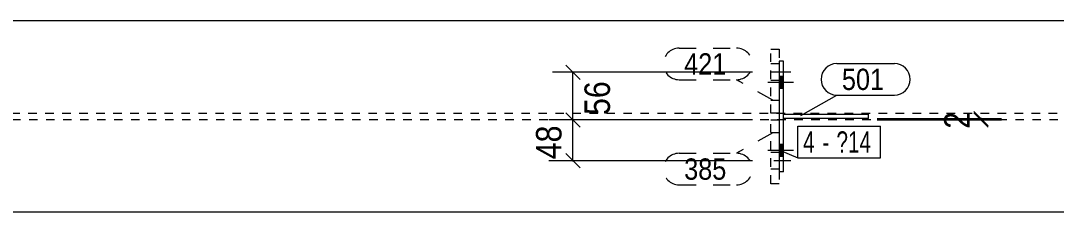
# Model space of a CAD drawing. Header units: millimetres. Extents: x 2 to 1174, y 1 to 825.
# Drawn here: x 686.1 to 807.9, y 528.3 to 550.8 of the extents above; entities that cross this region are included whole.
import ezdxf

# ---------------------------------------------------------------- set-up
doc = ezdxf.new("R2010")
doc.units = ezdxf.units.MM
for name, pattern in [('XKITLINE00', [0]), ('XKITLINE01', [4, 1, -1, 1, -1]), ('XKITLINE02', [4, 2, -2])]:
    doc.linetypes.add(name, pattern=pattern)
for name, color, linetype, lineweight in [('Bolt', 3, 'Continuous', 0), ('BoltMark', 7, 'Continuous', 0), ('Dimensions', 7, 'Continuous', 0), ('Part', 2, 'Continuous', 0), ('PartMark', 7, 'Continuous', 0)]:
    doc.layers.add(name, color=color, linetype=linetype, lineweight=lineweight)
doc.styles.add('ARIAL', font='ARIAL.TTF')
doc.styles.add('ARIAL_NARROW', font='ARIALN.TTF')

# ---------------------------------------------------------------- blocks, each defined once
blk = doc.blocks.new('*A111')
at = {"layer": 'Part', "color": 7, "linetype": 'XKITLINE01', "lineweight": 0}
for p, q in [((774.31, 539.92), (774.31, 547.42)), ((774.31, 547.42), (775.31, 547.42)), ((775.31, 547.42), (775.31, 539.92)), ((774.31, 541.42), (775.31, 541.42)), ((775.31, 539.92), (774.31, 539.92))]:
    blk.add_line(p, q, dxfattribs=at)
blk = doc.blocks.new('*A126')
at = {"layer": 'Part', "color": 7, "linetype": 'XKITLINE01', "lineweight": 0}
for p, q in [((910.77, 550.77), (522.99, 550.77)), ((910.77, 528.27), (522.99, 528.27))]:
    blk.add_line(p, q, dxfattribs=at)
blk = doc.blocks.new('*A127')
at = {"layer": 'Part', "color": 2, "linetype": 'XKITLINE00', "lineweight": 0}
for p, q in [((922.08, 550.77), (522.99, 550.77)), ((922.08, 528.27), (522.99, 528.27))]:
    blk.add_line(p, q, dxfattribs=at)
blk = doc.blocks.new('*A138')
at = {"layer": 'Part', "color": 7, "linetype": 'XKITLINE01', "lineweight": 0}
for p, q in [((522.99, 539.92), (922.08, 539.92)), ((922.08, 539.12), (522.99, 539.12))]:
    blk.add_line(p, q, dxfattribs=at)
blk = doc.blocks.new('*A159')
at = {"layer": 'Bolt'}
for points in [[(775.31, 544.22), (775.81, 544.22), (775.81, 542.82), (775.31, 542.82)], [(775.31, 544.22), (775.81, 544.22), (775.81, 542.82), (775.31, 542.82)], [(775.31, 536.22), (775.81, 536.22), (775.81, 534.82), (775.31, 534.82)], [(775.31, 536.22), (775.81, 536.22), (775.81, 534.82), (775.31, 534.82)]]:
    blk.add_hatch(color=3, dxfattribs=at).paths.add_polyline_path(points, flags=17)
at = {"layer": 'Bolt', "color": 3, "linetype": 'XKITLINE00', "lineweight": 0}
for p, q in [((776.97, 543.52), (773.97, 543.52)), ((776.97, 543.52), (773.97, 543.52)), ((775.81, 544.22), (775.31, 544.22)), ((775.81, 544.22), (775.31, 544.22)), ((775.81, 542.82), (775.31, 542.82)), ((775.81, 542.82), (775.31, 542.82)), ((775.81, 536.22), (775.31, 536.22)), ((775.81, 536.22), (775.31, 536.22)), ((776.97, 535.52), (773.97, 535.52)), ((776.97, 535.52), (773.97, 535.52)), ((775.81, 534.82), (775.31, 534.82)), ((775.81, 534.82), (775.31, 534.82))]:
    blk.add_line(p, q, dxfattribs=at)
blk = doc.blocks.new('*A160')
at = {"layer": 'Bolt', "color": 3, "linetype": 'XKITLINE02', "lineweight": 0}
for p, q in [((775.31, 535.3), (774.31, 535.3)), ((776.66, 534.32), (773.16, 534.32)), ((775.31, 533.33), (774.31, 533.33))]:
    blk.add_line(p, q, dxfattribs=at)
blk = doc.blocks.new('*A165')
at = {"layer": 'Bolt', "color": 3, "linetype": 'XKITLINE02', "lineweight": 0}
for p, q in [((775.31, 545.7), (774.31, 545.7)), ((776.66, 544.72), (773.16, 544.72)), ((775.31, 543.73), (774.31, 543.73))]:
    blk.add_line(p, q, dxfattribs=at)
blk = doc.blocks.new('*A166')
at = {"layer": 'Bolt', "color": 3, "linetype": 'XKITLINE02', "lineweight": 0}
for p, q in [((775.31, 545.7), (774.31, 545.7)), ((776.31, 544.72), (773.31, 544.72)), ((775.31, 543.73), (774.31, 543.73))]:
    blk.add_line(p, q, dxfattribs=at)
blk = doc.blocks.new('*A171')
at = {"layer": 'Part', "color": 2, "linetype": 'XKITLINE00', "lineweight": 0}
for p, q in [((775.81, 546.02), (775.31, 546.02)), ((775.31, 546.02), (775.31, 533.02)), ((775.81, 533.02), (775.81, 546.02)), ((775.81, 533.02), (775.31, 533.02))]:
    blk.add_line(p, q, dxfattribs=at)
blk = doc.blocks.new('*A172')
at = {"layer": 'Part', "color": 7, "linetype": 'XKITLINE01', "lineweight": 0}
for p, q in [((774.31, 531.62), (774.31, 539.12)), ((774.31, 539.12), (775.31, 539.12)), ((775.31, 539.12), (775.31, 531.62)), ((774.31, 537.62), (775.31, 537.62)), ((775.31, 531.62), (774.31, 531.62))]:
    blk.add_line(p, q, dxfattribs=at)
blk = doc.blocks.new('*A173')
at = {"layer": 'Part', "color": 2, "linetype": 'XKITLINE00', "lineweight": 0}
for p, q in [((775.81, 539.77), (785.81, 539.77)), ((785.81, 539.27), (785.81, 539.77)), ((785.81, 539.27), (775.81, 539.27))]:
    blk.add_line(p, q, dxfattribs=at)
at = {"layer": 'Part', "color": 7, "linetype": 'XKITLINE01', "lineweight": 0}
blk.add_line((775.81, 539.27), (775.81, 539.77), dxfattribs=at)
blk.add_line((775.81, 539.27), (775.81, 539.77), dxfattribs=at)
blk = doc.blocks.new('*A349')
at = {"layer": 'Dimensions', "color": 7, "linetype": 'XKITLINE00', "lineweight": 0}
for p, q in [((750.2, 539.96), (751.9, 538.27)), ((772.16, 539.12), (748.2, 539.12)), ((751.05, 534.32), (751.05, 539.12)), ((750.2, 535.16), (751.9, 533.47)), ((772.16, 534.32), (748.2, 534.32))]:
    blk.add_line(p, q, dxfattribs=at)
at = {"layer": 'Dimensions', "color": 3}
for p in [(751.05, 539.12), (751.05, 534.32)]:
    blk.add_point(p, dxfattribs=at)
at = {"layer": 'Dimensions', "color": 3, "style": 'ARIAL', "width": 0.85}
blk.add_text('48', height=3, rotation=90.0002, dxfattribs=at).set_placement((749.7, 534.49))
blk = doc.blocks.new('*A350')
at = {"layer": 'Dimensions', "color": 7, "linetype": 'XKITLINE00', "lineweight": 0}
for p, q in [((772.16, 544.72), (748.65, 544.72)), ((750.2, 545.56), (751.9, 543.87)), ((751.05, 539.12), (751.05, 544.72)), ((750.2, 539.96), (751.9, 538.27)), ((772.16, 539.12), (748.65, 539.12))]:
    blk.add_line(p, q, dxfattribs=at)
at = {"layer": 'Dimensions', "color": 3}
for p in [(751.05, 544.72), (751.05, 539.12)]:
    blk.add_point(p, dxfattribs=at)
at = {"layer": 'Dimensions', "color": 3, "style": 'ARIAL', "width": 0.85}
blk.add_text('56', height=3, rotation=90.0002, dxfattribs=at).set_placement((755.4, 539.69))
blk = doc.blocks.new('*A351')
at = {"layer": 'Dimensions', "color": 7, "linetype": 'XKITLINE00', "lineweight": 0}
for p, q in [((798.2, 540.11), (799.9, 538.42)), ((798.2, 539.96), (799.9, 538.27)), ((786.81, 539.27), (801.45, 539.27)), ((786.81, 539.12), (801.45, 539.12)), ((799.05, 539.12), (799.05, 539.27))]:
    blk.add_line(p, q, dxfattribs=at)
at = {"layer": 'Dimensions', "color": 3}
for p in [(799.05, 539.27), (799.05, 539.12)]:
    blk.add_point(p, dxfattribs=at)
at = {"layer": 'Dimensions', "color": 3, "style": 'ARIAL', "width": 0.85}
blk.add_text('2', height=3, rotation=90.0002, dxfattribs=at).set_placement((797.7, 538.08))
blk = doc.blocks.new('*A356')
at = {"layer": 'BoltMark', "color": 7, "linetype": 'XKITLINE00', "lineweight": 0}
for p, q in [((777.51, 538.37), (787.2, 538.37)), ((777.51, 534.67), (777.51, 538.37)), ((787.2, 534.67), (787.2, 538.37)), ((775.47, 535.52), (777.51, 534.67)), ((777.51, 534.67), (787.2, 534.67))]:
    blk.add_line(p, q, dxfattribs=at)
at = {"layer": 'BoltMark', "color": 3, "style": 'ARIAL_NARROW', "width": 0.85}
for s, p in [('4', (778.11, 535.27)), ('?14', (782.04, 535.27)), ('-', (780.38, 535.27))]:
    blk.add_text(s, height=2.5, dxfattribs=at).set_placement(p)
blk = doc.blocks.new('*A369')
at = {"layer": 'PartMark', "color": 7, "linetype": 'XKITLINE02', "lineweight": 0}
for p, q in [((763.53, 547.54), (770.3, 547.54)), ((763.53, 543.84), (770.3, 543.84)), ((774.54, 541.44), (770.3, 543.84))]:
    blk.add_line(p, q, dxfattribs=at)
for centre, start, end in [((763.53, 545.69), 90, 270), ((770.3, 545.69), 270, 90)]:
    blk.add_arc(centre, 1.85, start, end, dxfattribs=at)
at = {"layer": 'PartMark', "color": 3, "style": 'ARIAL', "width": 0.85}
blk.add_text('421', height=2.5, dxfattribs=at).set_placement((764.13, 544.44))
blk = doc.blocks.new('*A373')
at = {"layer": 'PartMark', "color": 7, "linetype": 'XKITLINE00', "lineweight": 0}
for p, q in [((782.08, 545.73), (788.85, 545.73)), ((777.84, 539.64), (782.08, 542.03)), ((782.08, 542.03), (788.85, 542.03))]:
    blk.add_line(p, q, dxfattribs=at)
for centre, start, end in [((782.08, 543.88), 90, 270), ((788.85, 543.88), 270, 90)]:
    blk.add_arc(centre, 1.85, start, end, dxfattribs=at)
at = {"layer": 'PartMark', "color": 3, "style": 'ARIAL', "width": 0.85}
blk.add_text('501', height=2.5, dxfattribs=at).set_placement((782.68, 542.63))
blk = doc.blocks.new('*A374')
at = {"layer": 'PartMark', "color": 7, "linetype": 'XKITLINE02', "lineweight": 0}
for p, q in [((774.54, 537.59), (770.3, 535.19)), ((763.53, 535.19), (770.3, 535.19)), ((763.53, 531.49), (770.3, 531.49))]:
    blk.add_line(p, q, dxfattribs=at)
for centre, start, end in [((763.53, 533.34), 90, 270), ((770.3, 533.34), 270, 90)]:
    blk.add_arc(centre, 1.85, start, end, dxfattribs=at)
at = {"layer": 'PartMark', "color": 3, "style": 'ARIAL', "width": 0.85}
blk.add_text('385', height=2.5, dxfattribs=at).set_placement((764.13, 532.09))

msp = doc.modelspace()

# ---------------------------------------------------------------- block references
at = {"lineweight": 0}
for name in ['*A126', '*A127', '*A369', '*A111', '*A165', '*A166', '*A171', '*A373', '*A350', '*A159', '*A138', '*A349', '*A173', '*A351', '*A172', '*A356', '*A374', '*A160']:
    msp.add_blockref(name, (0, 0), dxfattribs=at)

doc.saveas('drawing.dxf')
